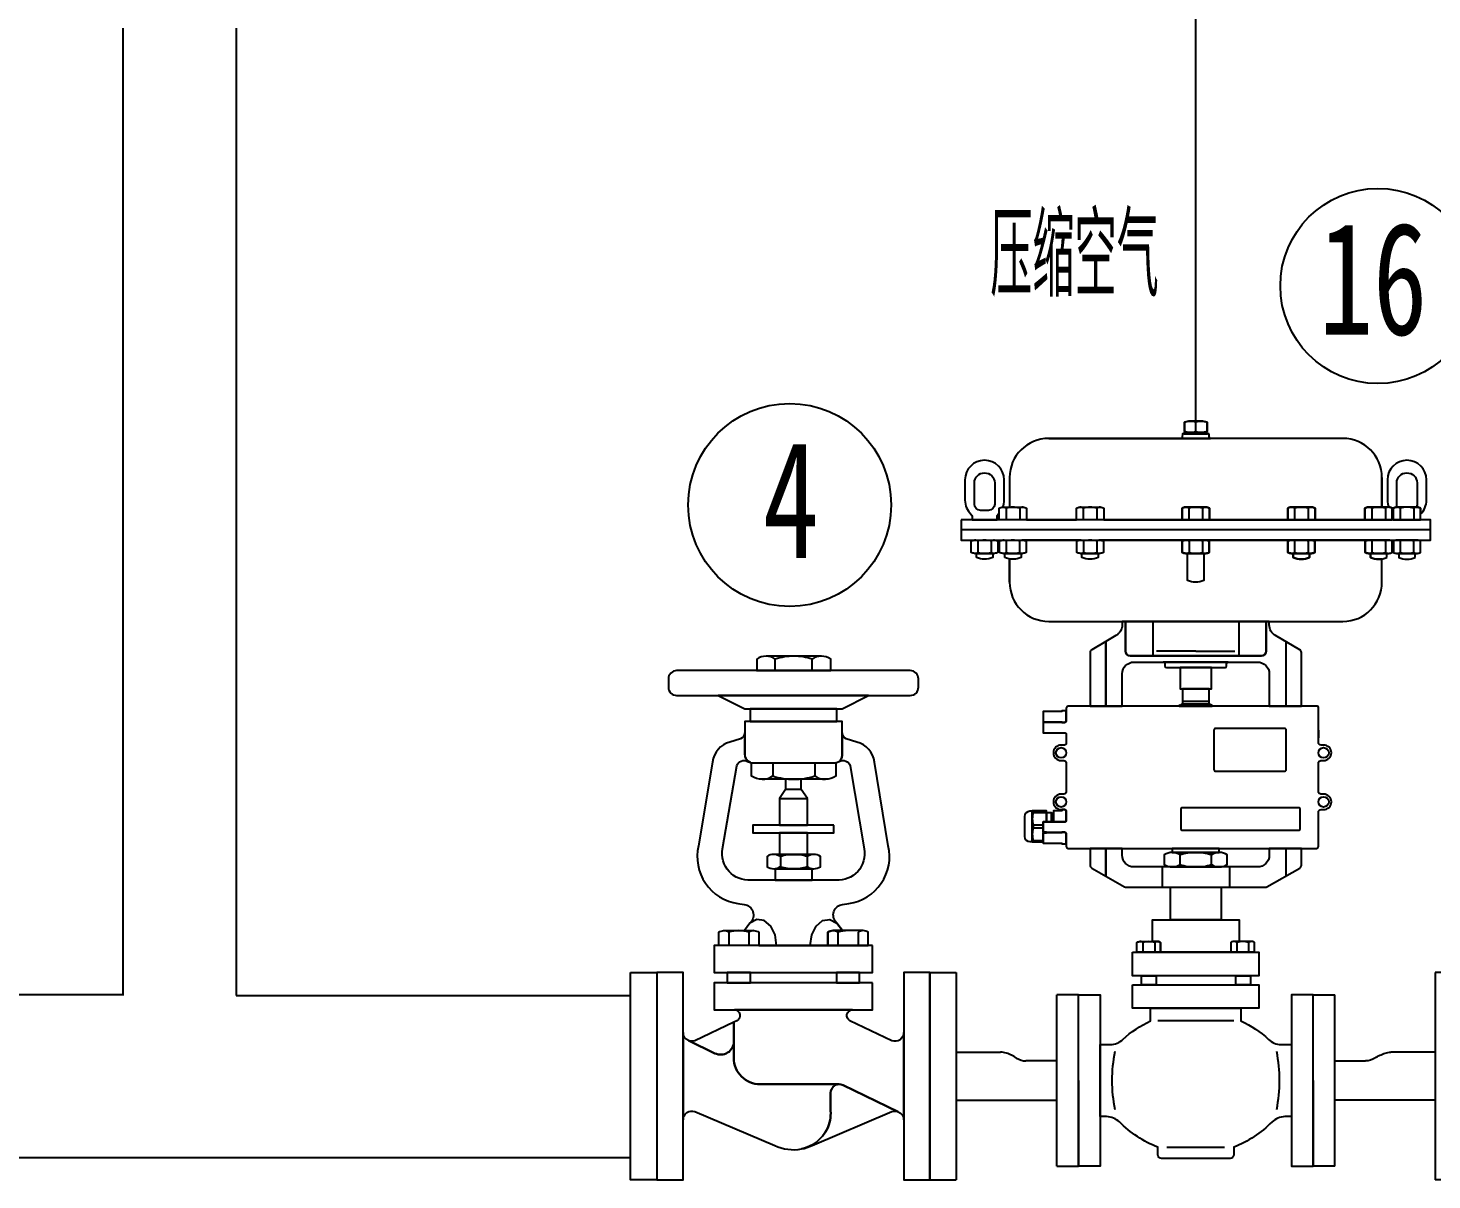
# Model space of a CAD drawing. Extents: x -681219 to -550379, y -242630 to -158199.
# Drawn here: x -600539 to -599273, y -161480 to -160441 of the extents above; entities that cross this region are included whole.
import ezdxf

# ---------------------------------------------------------------- set-up
doc = ezdxf.new("R2010")
doc.units = 0
doc.header["$LTSCALE"] = 1000
doc.linetypes.add('G', pattern=[2, 1.25, -0.25, 0.25, -0.25])
doc.linetypes.add('J', pattern=[2, 1.25, -0.25, 0.25, -0.25])
doc.layers.get('0').update_dxf_attribs({"linetype": 'CONTINUOUS'})
for name, color, linetype in [('01', 7, 'CONTINUOUS'), ('05', 4, 'G'), ('11', 3, 'CONTINUOUS'), ('15', 7, 'CONTINUOUS')]:
    doc.layers.add(name, color=color, linetype=linetype)
doc.styles.add('PC_TEXTSTYLE', font='ISOCP.SHX', dxfattribs={"width": 0.707, "bigfont": 'GBCBIG.SHX'})

# ---------------------------------------------------------------- blocks, each defined once
blk = doc.blocks.new('ERED2FLL')
at = {"color": 4}
for p, q in [((0, 47.5), (12, 47.5)), ((0, 47.5), (0, 0)), ((12, 47.5), (12, -47.5)), ((58, -41.25), (58, 37.25)), ((67.9, 37.25), (58, 37.25)), ((67.9, -2), (67.9, 37.25)), ((0, 0), (0, -47.5)), ((67.9, -2), (67.9, -41.25)), ((58, -41.25), (67.9, -41.25)), ((0, -47.5), (12, -47.5))]:
    blk.add_line(p, q, dxfattribs=at)
at = {"color": 7}
for p, q in [((12, 11), (32.31, 11)), ((58, 7), (43.93, 7)), ((12, -11), (58, -11))]:
    blk.add_line(p, q, dxfattribs=at)
blk.add_line((0, 0), (0, 0))
for centre, radius, start, end in [((32.31, 3), 8, 70.59329, 90.00002), ((27.63, -10.28), 22.08, 57.18444, 70.59332), ((43.93, 15), 8, 237.18442, 270.00003)]:
    blk.add_arc(centre, radius, start, end, dxfattribs=at)
blk = doc.blocks.new('KE332R')
at = {"color": 4}
for p, q in [((-97.57, 71), (-84.43, 71)), ((-94.28, 76.5), (-94.28, 71.02)), ((-87.72, 76.5), (-87.72, 71.02)), ((-32.43, 71), (-45.57, 71)), ((-42.28, 76.5), (-42.28, 71.02)), ((-35.72, 76.5), (-35.72, 71.02)), ((-44, 33), (-86, 33)), ((-81, -36.97), (-49, -36.97))]:
    blk.add_line(p, q, dxfattribs=at)
for points in [[(-79, 107), (-65, 107), (-51, 107), (-51, 89), (-79, 89)], [(-100, 71), (-30, 71), (-30, 58), (-100, 58)], [(-95, 58), (-87, 58), (-87, 53), (-95, 53)], [(-42.77, 58), (-34.77, 58), (-34.77, 53), (-42.77, 53)], [(-130, 0), (-130, 47.5), (-118, 47.5), (-118, -47.5), (-130, -47.5)], [(-100, 53), (-30, 53), (-30, 40), (-100, 40)], [(0, 0), (0, 47.5), (-12, 47.5), (-12, -47.5), (0, -47.5)]]:
    blk.add_lwpolyline(points, close=True, dxfattribs=at)
for points in [[(-86.08, 77.02), (-89, 77.02), (-89, 89), (-41, 89), (-41, 77.02), (-43.92, 77.02, 0.151687), (-45.57, 76.52), (-45.57, 71), (-84.43, 71), (-84.43, 76.52, 0.151687)], [(-97.57, 71), (-97.57, 76.52, -0.151687), (-95.92, 77.02), (-86.08, 77.02, -0.151687), (-84.43, 76.52), (-84.43, 71)], [(-32.43, 71), (-32.43, 76.52, 0.151687), (-34.08, 77.02), (-43.92, 77.02, 0.151687), (-45.57, 76.52), (-45.57, 71)], [(-114.34, -20), (-118, -20), (-118, 20), (-112.18, 20, 0.203187), (-105.3, 22.74, -0.084196), (-90, 33), (-90, 40), (-40, 40), (-40, 33, -0.084195), (-24.7, 22.74, 0.20319), (-17.82, 20), (-12, 20), (-12, -20), (-15.66, -20, 0.178405), (-22.75, -22.95, -0.10258), (-44, -36.97), (-44, -41.16, -0.414214), (-46, -43.16), (-84, -43.16, -0.414214), (-86, -41.16), (-86, -36.97, -0.10258), (-107.25, -22.95, 0.178405)]]:
    blk.add_lwpolyline(points, format="xyb", close=True, dxfattribs=at)
for centre, radius, start, end in [((-95.94, 74.11), 2.91, 55.19702, 89.69821), ((-91, 66.41), 10.61, 71.99147, 108.00853), ((-86.06, 74.11), 2.91, 90.30179, 124.80298), ((-43.94, 74.11), 2.91, 55.19702, 89.69821), ((-39, 66.41), 10.61, 71.99147, 108.00853), ((-34.06, 74.11), 2.91, 90.30179, 124.80298), ((-29.26, 0), 82.17, 168.77173, 191.22827), ((-100.74, 0), 82.17, 348.77173, 11.22827)]:
    blk.add_arc(centre, radius, start, end, dxfattribs=at)
blk = doc.blocks.new('nut1')
blk.add_line((0, 0.5), (0, 6.02))
blk.add_lwpolyline([(6.57, 6.02, 0.076008), (3.29, 6.52), (0, 6.52), (-3.29, 6.52, 0.076008), (-6.57, 6.02), (-6.57, 0.5, 0.076008), (-3.29, 0), (0, 0), (3.29, 0, 0.076008), (6.57, 0.5)], format="xyb", close=True)
for centre, start, end in [((-3.29, -4.47), 72.61362, 90), ((-3.29, 11), 270, 287.38638), ((3.29, -4.47), 90, 107.38638), ((3.29, 11), 252.61362, 270)]:
    blk.add_arc(centre, 11, start, end)
blk = doc.blocks.new('BSA1L')
at = {"color": 4}
for p, q in [((54.215379, 185.599538), (54.215358, 190.866514)), ((71.09388, 185.599538), (71.09388, 190.866514)), ((53.026763, 143.408363), (53.02674, 137.399566)), ((72.282498, 143.408363), (72.282498, 137.399566)), ((66.099799, 131.20133), (58.900201, 131.20133)), ((56.074416, 127.074309), (68.925583, 127.074309)), ((56.551251, 100.49373), (56.551234, 95.87403)), ((68.758004, 100.49373), (68.758004, 95.87403)), ((32.92306, 65.872712), (32.92306, 59.762096)), ((42.120523, 65.872712), (42.120536, 59.762096)), ((82.879476, 65.872712), (82.879463, 59.762096)), ((92.07694, 65.872712), (92.07694, 59.762096))]:
    blk.add_line(p, q, dxfattribs=at)
for points in [[(45.745776, 185.569513), (79.563462, 185.599538), (79.563462, 190.911126, 0.151687), (75.321745, 192.203806), (62.654619, 192.203806), (49.987493, 192.203806, 0.151687), (45.745776, 190.911126)], [(119.73171, 181.785914, 0.414214), (115.933099, 185.584525), (9.066901, 185.584525, 0.414214), (5.26829, 181.785914), (5.26829, 178.042425, 0.414214), (9.066901, 174.243814), (62.5, 174.243814), (115.933099, 174.243814, 0.414214), (119.73171, 178.042425)], [(84.795625, 157.06318, -0.059994), (84.795625, 157.873976), (84.795625, 162.289753), (40.204374, 162.289753), (40.204374, 157.873976, -0.059994), (40.204374, 157.06318), (40.204374, 147.521136, 0.368201), (43.528159, 143.408363), (81.471841, 143.408363, 0.414214), (84.795625, 146.732148)], [(105.928125, 105.421149), (99.542192, 143.747083, 0.310322), (91.567632, 152.873054), (86.654278, 154.431481, -0.252716), (84.795625, 157.06318), (84.795625, 146.732148, -0.236339), (83.463376, 144.071071, -0.476894), (88.41312, 142.018735), (94.885762, 104.042078, -0.48938), (81.964371, 89.685191), (62.5, 89.685191), (43.035628, 89.685191, -0.48938), (30.114237, 104.042078), (36.58688, 142.018735, -0.476894), (41.536623, 144.071071), (42.896316, 143.580445, -0.323196), (40.204374, 147.521136), (40.204374, 157.06318, -0.252716), (38.345721, 154.431481), (33.432367, 152.873054, 0.310322), (25.457808, 143.747083), (19.071875, 105.421149, 0.440151), (37.124647, 79.035245), (39.997969, 78.598758, -0.614929), (42.823737, 70.241395), (42.582242, 70.034806), (40.105041, 66.601431), (44.424393, 66.601431, -0.151687), (46.735798, 65.897021), (46.735798, 59.737786), (62.5, 59.737786), (78.264201, 59.737786), (78.264201, 65.897021, -0.151687), (80.575606, 66.601431), (84.894959, 66.601431), (82.417757, 70.034806), (82.176262, 70.241395, -0.614929), (85.00203, 78.598758), (87.875353, 79.035245, 0.440151)], [(43.364269, 143.442617), (81.944969, 143.408363), (81.944969, 137.348671, -0.151687), (77.105831, 135.873925), (62.654619, 135.873925), (48.203407, 135.873925, -0.151687), (43.364269, 137.348671)], [(62.654619, 101.460877), (53.493586, 101.460877, 0.151687), (50.425919, 100.525993), (50.425919, 95.841766, 0.151687), (53.493586, 94.906883), (62.654619, 94.906883), (71.815652, 94.906883, 0.151687), (74.883319, 95.841766), (74.883319, 100.525993, 0.151687), (71.815652, 101.460877)], [(46.735798, 59.737786), (28.307798, 59.737786), (28.307798, 65.897021, -0.151687), (30.619203, 66.601431), (37.521798, 66.601431), (44.424393, 66.601431, -0.151687), (46.735798, 65.897021)], [(78.264201, 59.737786), (96.692201, 59.737786), (96.692201, 65.897021, 0.151687), (94.380796, 66.601431), (87.478201, 66.601431), (80.575606, 66.601431, 0.151687), (78.264201, 65.897021)], [(113.000004, 19.972092, -0.522686), (107.606909, 16.222521), (88.390312, 25.330404, -0.756375), (89.461035, 30.377576), (35.538964, 30.377576, -0.756374), (36.60969, 25.330405), (35.219606, 24.671562), (35.219606, 8.304717, 0.414214), (47.219606, -3.695283), (83.507591, -3.695283, -0.114393), (85.267565, -4.103279), (110.50267, -16.265073, -0.305418), (113.000004, -19.972092), (113.000004, 0)], [(79.507591, -7.695283, -0.414214), (83.507591, -3.695283), (47.219606, -3.695283, -0.414214), (35.219606, 8.304717), (35.219606, 15.828597, -0.552777), (26.614703, 10.423555), (14.474356, 16.274468, -0.303723), (11.999995, 19.972092), (11.999995, 0), (11.999995, -19.972092, -0.522686), (17.39309, -16.222521), (53.934214, -31.732036, 0.158217), (66.18024, -33.317683, 0.23204), (77.871512, -24.265637, 0.137413), (79.507591, -15.822343)], [(35.219606, 24.671562), (17.39309, 16.222521, -0.188965), (14.474356, 16.274468), (26.614703, 10.423555, 0.552777), (35.219606, 15.828597)], [(85.220748, -4.080716, 0.550659), (79.507591, -7.695283), (79.507591, -15.822343, -0.137413), (77.871512, -24.265637, -0.23204), (66.18024, -33.317683, 0.064472), (71.065785, -31.732036), (107.606909, -16.222521, -0.187358), (110.50267, -16.265073)]]:
    blk.add_lwpolyline(points, format="xyb", close=True, dxfattribs=at)
for points in [[(96.912516, 174.243814), (62.5, 174.243814), (28.087483, 174.243814), (40.204374, 168.178291), (84.795625, 168.178291)], [(82.297331, 168.178291), (42.702669, 168.178291), (42.702669, 162.289753), (62.5, 162.289753), (82.297331, 162.289753)], [(68.925583, 127.074309), (66.099799, 131.20133), (66.099799, 135.873925), (58.900201, 135.873925), (58.900201, 131.20133), (56.074416, 127.074309), (56.074416, 114.852858), (62.5, 114.852858), (68.925583, 114.852858)], [(81.056809, 114.852858), (62.5, 114.852858), (56.074416, 114.852858), (43.94319, 114.852858), (43.94319, 111.343443), (62.5, 111.343443), (69.325381, 111.343443), (81.056809, 111.343443)], [(68.925583, 111.343443), (56.074416, 111.343443), (56.074416, 101.460877), (68.925583, 101.460877)], [(71.146781, 94.906883), (54.162457, 94.906883), (54.162457, 89.685191), (62.5, 89.685191), (71.146781, 89.685191)], [(98.734061, 59.737786), (62.5, 59.737786), (26.265939, 59.737786), (26.265939, 47.364933), (98.734061, 47.364933)], [(11.999995, 0), (11.999995, 19.972092), (11.999995, 47.5), (0, 47.5), (0, 0), (0, -47.5), (11.999995, -47.5)], [(42.828178, 47.364933), (32.21537, 47.364933), (32.21537, 42.750429), (42.828178, 42.750429)], [(92.784629, 47.364933), (82.171822, 47.364933), (82.171822, 42.750429), (92.784629, 42.750429)], [(125, 47.5), (113.000004, 47.5), (113.000004, 0), (113.000004, -47.5), (125, -47.5), (125, 0)], [(98.734061, 42.750429), (62.5, 42.750429), (26.265939, 42.750429), (26.265939, 30.377576), (98.734061, 30.377576)]]:
    blk.add_lwpolyline(points, close=True, dxfattribs=at)
at = {"color": 4, "flags": 128}
blk.add_lwpolyline([(54.828787, 59.737786), (54.118687, 64.656958), (52.113078, 68.712348), (49.164135, 71.19185), (45.789677, 71.660075), (42.582242, 70.034806), (40.105041, 66.601431)], dxfattribs=at)
at = {"color": 4, "extrusion": (0, 0, -1), "flags": 128}
blk.add_lwpolyline([(-70.171213, 59.737786), (-70.881312, 64.656958), (-72.886921, 68.712348), (-75.835865, 71.19185), (-79.210322, 71.660075), (-82.417757, 70.034806), (-84.894959, 66.601431)], dxfattribs=at)
at = {"color": 4}
for centre, radius, start, end in [((49.948113, 184.727434), 7.476476, 55.197024, 89.698211), ((62.654619, 164.906291), 27.297515, 90, 108.008529), ((62.654619, 164.906291), 27.297515, 71.991471, 90), ((75.361125, 184.727434), 7.476476, 90.301789, 124.802976), ((48.15848, 144.403298), 8.529491, 270.301789, 304.802976), ((62.654619, 167.016127), 31.142202, 251.991471, 270), ((62.654619, 167.016127), 31.142202, 270, 288.008529), ((77.150758, 144.403298), 8.529491, 235.197024, 269.698211), ((53.465105, 96.053865), 5.407086, 55.197024, 89.698211), ((62.654619, 81.718951), 19.741925, 90, 108.008529), ((62.654619, 81.718951), 19.741925, 71.991471, 90), ((71.844133, 96.053865), 5.407086, 90.301789, 124.802976), ((53.465105, 100.313894), 5.407086, 270.301789, 304.802976), ((62.654619, 114.648808), 19.741925, 251.991471, 270), ((62.654619, 114.648808), 19.741925, 270, 288.008529), ((71.844133, 100.313894), 5.407086, 235.197024, 269.698211), ((30.597744, 62.527392), 4.074096, 55.197024, 89.698211), ((37.521798, 51.726416), 14.875015, 90, 108.008529), ((37.521798, 51.726416), 14.875015, 71.991471, 90), ((44.445852, 62.527392), 4.074096, 90.301789, 124.802976), ((80.554147, 62.527392), 4.074096, 55.197024, 89.698211), ((87.478201, 51.726416), 14.875015, 90, 108.008529), ((94.402255, 62.527392), 4.074096, 90.301789, 124.802976)]:
    blk.add_arc(centre, radius, start, end, dxfattribs=at)

msp = doc.modelspace()

# ---------------------------------------------------------------- linework, layer by layer
at = {"color": 4}
for p, q in [((-599485.8754, -160804.5899), (-599485.8754, -160796.0262)), ((-599618.5417, -160810.7711), (-599485.8754, -160810.7711)), ((-599353.209, -160810.7711), (-599485.8754, -160810.7711)), ((-599653.8253, -160846.0547), (-599653.8253, -160872.8637)), ((-599317.9254, -160846.0547), (-599317.9254, -160872.8637)), ((-599657.0368, -160873.8393), (-599657.0368, -160884.161)), ((-599644.7241, -160873.8393), (-599644.7241, -160884.161)), ((-599587.2975, -160873.8393), (-599587.2975, -160884.161)), ((-599574.9847, -160873.8393), (-599574.9847, -160884.161)), ((-599492.0317, -160873.8393), (-599492.0317, -160884.161)), ((-599492.0317, -160873.8393), (-599492.0317, -160884.161)), ((-599479.719, -160873.8393), (-599479.719, -160884.161)), ((-599479.719, -160873.8393), (-599479.719, -160884.161)), ((-599396.766, -160873.8393), (-599396.766, -160884.161)), ((-599384.4533, -160873.8393), (-599384.4533, -160884.161)), ((-599327.0266, -160873.8393), (-599327.0267, -160884.161)), ((-599314.7139, -160873.8393), (-599314.7139, -160884.161)), ((-599301.5003, -160873.8393), (-599301.5003, -160884.161)), ((-599289.1875, -160873.8393), (-599289.1875, -160884.161)), ((-599665.116, -160884.161), (-599687.6976, -160884.161)), ((-599274.1738, -160893.3347), (-599697.577, -160893.3347)), ((-599682.4398, -160903.4341), (-599682.4398, -160913.5975)), ((-599670.3738, -160903.4341), (-599670.3738, -160913.5975)), ((-599656.9135, -160903.4341), (-599656.9135, -160913.5975)), ((-599644.8474, -160903.4341), (-599644.8474, -160913.5975)), ((-599587.1741, -160903.4341), (-599587.1741, -160913.5975)), ((-599575.108, -160903.4341), (-599575.108, -160913.5975)), ((-599491.9084, -160903.4341), (-599491.9084, -160913.5975)), ((-599491.9084, -160903.4341), (-599491.9084, -160913.5975)), ((-599479.8423, -160903.4341), (-599479.8423, -160913.5975)), ((-599479.8423, -160903.4341), (-599479.8423, -160913.5975)), ((-599396.6427, -160903.4341), (-599396.6427, -160913.5975)), ((-599384.5766, -160903.4341), (-599384.5766, -160913.5975)), ((-599326.9033, -160903.4341), (-599326.9033, -160913.5975)), ((-599314.8373, -160903.4341), (-599314.8373, -160913.5975)), ((-599301.377, -160903.4341), (-599301.377, -160913.5975)), ((-599289.3109, -160903.4341), (-599289.3109, -160913.5975)), ((-599653.8253, -160940.6147), (-599653.8253, -160919.6003)), ((-599317.9254, -160940.6147), (-599317.9254, -160919.6003)), ((-599524.6873, -160975.8983), (-599524.6873, -161006.9479)), ((-599447.0634, -160975.8983), (-599447.0634, -161006.9479)), ((-599567.0276, -160994.0457), (-599567.0276, -161052.4234)), ((-599485.8754, -161002.7139), (-599521.159, -161002.7139)), ((-599485.8754, -161002.7139), (-599450.5918, -161002.7139)), ((-599404.7231, -160994.0457), (-599404.7231, -161052.4234)), ((-599497.8718, -161047.8769), (-599473.8789, -161047.8769)), ((-599493.3278, -161051.8805), (-599493.3278, -161052.4234)), ((-599478.4229, -161051.8805), (-599478.4229, -161052.4234)), ((-599632.4892, -161146.9018), (-599632.4892, -161148.2252)), ((-599632.4892, -161148.2252), (-599620.5006, -161148.2252)), ((-599632.4892, -161159.5752), (-599623.6578, -161159.5752)), ((-599632.4892, -161159.5752), (-599632.4892, -161162.222)), ((-599632.4892, -161162.222), (-599623.6578, -161162.222)), ((-599632.4892, -161173.572), (-599623.6582, -161173.572)), ((-599632.4892, -161173.572), (-599632.4892, -161174.8954)), ((-599567.0276, -161180.7274), (-599581.1411, -161180.7274)), ((-599567.0276, -161180.7274), (-599567.0276, -161205.7558)), ((-599404.7231, -161180.7274), (-599404.7231, -161205.7558)), ((-599500.0363, -161195.2354), (-599500.0363, -161186.6527)), ((-599471.7144, -161195.2354), (-599471.7144, -161186.6527)), ((-599516.2193, -161197.4793), (-599516.2193, -161215.8268)), ((-599455.5315, -161197.4793), (-599455.5315, -161215.8268))]:
    msp.add_line(p, q, dxfattribs=at)
for points in [[(-599496.0771, -160796.0262, -0.076008264), (-599490.9762, -160795.2463), (-599485.8754, -160795.2463), (-599480.7745, -160795.2463, -0.076008264), (-599475.6736, -160796.0262), (-599475.6736, -160804.5899, -0.076008264), (-599480.7745, -160805.3698), (-599485.8754, -160805.3698), (-599490.9762, -160805.3698, -0.076008264), (-599496.0771, -160804.5899)], [(-599353.209, -160810.7711), (-599485.8754, -160810.7711), (-599618.5417, -160810.7711, 0.414213562), (-599653.8253, -160846.0547), (-599653.8253, -160872.8637), (-599650.8804, -160872.8637), (-599641.6399, -160872.8637, -0.15168742), (-599638.5456, -160873.8067), (-599638.5456, -160884.161), (-599593.4759, -160884.161), (-599593.4759, -160873.8067, -0.15168742), (-599590.3816, -160872.8637), (-599581.1411, -160872.8637), (-599571.9005, -160872.8637, -0.15168742), (-599568.8062, -160873.8067), (-599568.8062, -160884.161), (-599498.2102, -160884.161), (-599498.2102, -160873.8067, -0.15168742), (-599495.1159, -160872.8637), (-599485.8754, -160872.8637), (-599476.6348, -160872.8637, -0.15168742), (-599473.5405, -160873.8067), (-599473.5405, -160884.161), (-599402.9445, -160884.161), (-599402.9445, -160873.8067, -0.15168742), (-599399.8502, -160872.8637), (-599390.6096, -160872.8637), (-599381.3691, -160872.8637, -0.15168742), (-599378.2748, -160873.8067), (-599378.2748, -160884.161), (-599333.2052, -160884.161), (-599333.2052, -160873.8067, -0.15168742), (-599330.1109, -160872.8637), (-599320.8703, -160872.8637), (-599317.9254, -160872.8637), (-599317.9254, -160846.0547, 0.414213562)], [(-599473.8789, -160806.7811), (-599485.8754, -160806.7811), (-599497.8718, -160806.7811), (-599498.1091, -160809.7325, -0.390901727), (-599499.2346, -160810.7711), (-599485.8754, -160810.7711), (-599472.5162, -160810.7711, -0.390901727), (-599473.6416, -160809.7325)], [(-599658.765, -160848.1717, 1), (-599694.0486, -160848.1717), (-599694.0486, -160866.5192, 0.205257702), (-599688.5736, -160879.2943, -0.205257702), (-599687.6976, -160881.3383), (-599687.6976, -160884.161), (-599665.116, -160884.161), (-599665.116, -160881.3383, -0.205257702), (-599664.24, -160879.2943, 0.020913393), (-599663.2153, -160878.2331), (-599663.2153, -160873.8067, -0.15168742), (-599660.121, -160872.8637), (-599659.9453, -160872.8637, 0.092228582), (-599658.765, -160866.5192)], [(-599277.7021, -160848.1717, 1), (-599312.9857, -160848.1717), (-599312.9857, -160866.5192, 0.092228582), (-599311.8054, -160872.8637), (-599311.6297, -160872.8637, -0.15168742), (-599308.5354, -160873.8067), (-599308.5354, -160878.2331, 0.017601427), (-599307.6788, -160879.132), (-599307.6788, -160873.8067, -0.15168742), (-599304.5845, -160872.8637), (-599303.7651, -160872.8637, -0.13131504), (-599304.5177, -160870.0475), (-599304.5177, -160850.9944, -1), (-599286.1702, -160850.9944), (-599286.1702, -160870.0475, -0.13131504), (-599286.9228, -160872.8637), (-599286.1034, -160872.8637, -0.15168742), (-599283.0091, -160873.8067), (-599283.0091, -160879.132, 0.201809814), (-599277.7021, -160866.5192)], [(-599685.5805, -160850.9944, -1), (-599667.2331, -160850.9944), (-599667.2331, -160870.0475, -0.414213562), (-599672.8784, -160875.6929), (-599679.9352, -160875.6929, -0.414213562), (-599685.5805, -160870.0475)], [(-599638.5456, -160884.161), (-599650.8804, -160884.161), (-599663.2153, -160884.161), (-599663.2153, -160873.8067, -0.15168742), (-599660.121, -160872.8637), (-599650.8804, -160872.8637), (-599641.6399, -160872.8637, -0.15168742), (-599638.5456, -160873.8067)], [(-599568.8062, -160884.161), (-599581.1411, -160884.161), (-599593.4759, -160884.161), (-599593.4759, -160873.8067, -0.15168742), (-599590.3816, -160872.8637), (-599581.1411, -160872.8637), (-599571.9005, -160872.8637, -0.15168742), (-599568.8062, -160873.8067)], [(-599498.2102, -160884.161), (-599485.8754, -160884.161), (-599473.5405, -160884.161), (-599473.5405, -160873.8067, 0.15168742), (-599476.6348, -160872.8637), (-599485.8754, -160872.8637), (-599495.1159, -160872.8637, 0.15168742), (-599498.2102, -160873.8067)], [(-599473.5405, -160884.161), (-599485.8754, -160884.161), (-599498.2102, -160884.161), (-599498.2102, -160873.8067, -0.15168742), (-599495.1159, -160872.8637), (-599485.8754, -160872.8637), (-599476.6348, -160872.8637, -0.15168742), (-599473.5405, -160873.8067)], [(-599402.9445, -160884.161), (-599390.6096, -160884.161), (-599378.2748, -160884.161), (-599378.2748, -160873.8067, 0.15168742), (-599381.3691, -160872.8637), (-599390.6096, -160872.8637), (-599399.8502, -160872.8637, 0.15168742), (-599402.9445, -160873.8067)], [(-599308.5354, -160884.161), (-599308.5354, -160873.8067, 0.15168742), (-599311.6297, -160872.8637), (-599320.8703, -160872.8637), (-599330.1109, -160872.8637, 0.15168742), (-599333.2052, -160873.8067), (-599333.2052, -160884.161), (-599320.8703, -160884.161)], [(-599304.5845, -160872.8637, 0.15168742), (-599307.6788, -160873.8067), (-599307.6788, -160884.161), (-599295.3439, -160884.161), (-599283.0091, -160884.161), (-599283.0091, -160873.8067, 0.15168742), (-599286.1034, -160872.8637), (-599295.3439, -160872.8637)], [(-599664.2992, -160903.4341), (-599664.2992, -160913.5975, -0.15168742), (-599667.3365, -160914.5232), (-599676.4068, -160914.5232), (-599685.4771, -160914.5232, -0.15168742), (-599688.5144, -160913.5975), (-599688.5144, -160903.4341, -0.15168742), (-599685.4771, -160902.5084), (-599676.4068, -160902.5084), (-599667.3365, -160902.5084, -0.15168742)], [(-599638.7728, -160903.4341), (-599638.7728, -160913.5975, -0.15168742), (-599641.8101, -160914.5232), (-599650.8804, -160914.5232), (-599659.9508, -160914.5232, -0.15168742), (-599662.988, -160913.5975), (-599662.988, -160903.4341, -0.15168742), (-599659.9508, -160902.5084), (-599650.8804, -160902.5084), (-599641.8101, -160902.5084, -0.15168742)], [(-599317.9254, -160940.6147), (-599317.9254, -160919.6003, -0.153590533), (-599328.2403, -160918.2079), (-599328.2403, -160914.5232), (-599329.9406, -160914.5232, -0.15168742), (-599332.9779, -160913.5975), (-599332.9779, -160903.4341, -0.148994286), (-599329.997, -160902.5084), (-599381.4829, -160902.5084, -0.148994286), (-599378.502, -160903.4341), (-599378.502, -160913.5975, -0.15168742), (-599381.5393, -160914.5232), (-599383.2396, -160914.5232), (-599383.2396, -160918.2082, -0.223070098), (-599397.9797, -160918.2079), (-599397.9797, -160914.5232), (-599399.68, -160914.5232, -0.15168742), (-599402.7173, -160913.5975), (-599402.7173, -160903.4341, -0.148994286), (-599399.7364, -160902.5084), (-599476.7486, -160902.5084, -0.148994286), (-599473.7677, -160903.4341), (-599473.7677, -160913.5975, -0.15168742), (-599476.805, -160914.5232), (-599478.5053, -160914.5232), (-599478.5053, -160938.9706, -0.223070098), (-599493.2454, -160938.9708), (-599493.2454, -160914.5232), (-599494.9457, -160914.5232, -0.15168742), (-599497.983, -160913.5975), (-599497.983, -160903.4341, -0.148994286), (-599495.0021, -160902.5084), (-599572.0144, -160902.5084, -0.148994286), (-599569.0335, -160903.4341), (-599569.0335, -160913.5975, -0.15168742), (-599572.0708, -160914.5232), (-599573.771, -160914.5232), (-599573.771, -160918.2079, -0.223070098), (-599588.5111, -160918.2082), (-599588.5111, -160914.5232), (-599590.2114, -160914.5232, -0.15168742), (-599593.2487, -160913.5975), (-599593.2487, -160903.4341, -0.148994286), (-599590.2678, -160902.5084), (-599641.7537, -160902.5084, -0.148994286), (-599638.7728, -160903.4341), (-599638.7728, -160913.5975, -0.15168742), (-599641.8101, -160914.5232), (-599643.5104, -160914.5232), (-599643.5104, -160918.2079, -0.153590533), (-599653.8253, -160919.6003), (-599653.8253, -160940.6147, 0.414213562), (-599618.5417, -160975.8983), (-599353.209, -160975.8983, 0.414213562)], [(-599569.0335, -160903.4341), (-599569.0335, -160913.5975, -0.15168742), (-599572.0708, -160914.5232), (-599581.1411, -160914.5232), (-599590.2114, -160914.5232, -0.15168742), (-599593.2487, -160913.5975), (-599593.2487, -160903.4341, -0.15168742), (-599590.2114, -160902.5084), (-599581.1411, -160902.5084), (-599572.0708, -160902.5084, -0.15168742)], [(-599497.983, -160903.4341), (-599497.983, -160913.5975, 0.15168742), (-599494.9457, -160914.5232), (-599485.8754, -160914.5232), (-599476.805, -160914.5232, 0.15168742), (-599473.7677, -160913.5975), (-599473.7677, -160903.4341, 0.15168742), (-599476.805, -160902.5084), (-599485.8754, -160902.5084), (-599494.9457, -160902.5084, 0.15168742)], [(-599473.7677, -160903.4341), (-599473.7677, -160913.5975, -0.15168742), (-599476.805, -160914.5232), (-599485.8754, -160914.5232), (-599494.9457, -160914.5232, -0.15168742), (-599497.983, -160913.5975), (-599497.983, -160903.4341, -0.15168742), (-599494.9457, -160902.5084), (-599485.8754, -160902.5084), (-599476.805, -160902.5084, -0.15168742)], [(-599402.7173, -160903.4341), (-599402.7173, -160913.5975, 0.15168742), (-599399.68, -160914.5232), (-599390.6096, -160914.5232), (-599381.5393, -160914.5232, 0.15168742), (-599378.502, -160913.5975), (-599378.502, -160903.4341, 0.15168742), (-599381.5393, -160902.5084), (-599390.6096, -160902.5084), (-599399.68, -160902.5084, 0.15168742)], [(-599332.9779, -160903.4341), (-599332.9779, -160913.5975, 0.15168742), (-599329.9406, -160914.5232), (-599320.8703, -160914.5232), (-599311.8, -160914.5232, 0.15168742), (-599308.7627, -160913.5975), (-599308.7627, -160903.4341, 0.15168742), (-599311.8, -160902.5084), (-599320.8703, -160902.5084), (-599329.9406, -160902.5084, 0.15168742)], [(-599307.4515, -160903.4341), (-599307.4515, -160913.5975, 0.15168742), (-599304.4142, -160914.5232), (-599295.3439, -160914.5232), (-599286.2736, -160914.5232, 0.15168742), (-599283.2363, -160913.5975), (-599283.2363, -160903.4341, 0.15168742), (-599286.2736, -160902.5084), (-599295.3439, -160902.5084), (-599304.4142, -160902.5084, 0.15168742)], [(-599683.7768, -160918.2082), (-599683.7768, -160914.5232), (-599669.0368, -160914.5232), (-599669.0368, -160918.2079, -0.223070098)], [(-599658.2504, -160918.2082), (-599658.2504, -160914.5232), (-599643.5104, -160914.5232), (-599643.5104, -160918.2079, -0.223070098)], [(-599588.5111, -160918.2082), (-599588.5111, -160914.5232), (-599573.771, -160914.5232), (-599573.771, -160918.2079, -0.223070098)], [(-599478.5053, -160914.5232), (-599478.5053, -160938.9706, -0.223070098), (-599493.2454, -160938.9708), (-599493.2454, -160914.5232), (-599478.5053, -160914.5232), (-599478.5053, -160938.9708, -0.223070098), (-599493.2454, -160938.9706), (-599493.2454, -160914.5232)], [(-599383.2396, -160918.2082), (-599383.2396, -160914.5232), (-599397.9797, -160914.5232), (-599397.9797, -160918.2079, 0.223070098)], [(-599313.5003, -160918.2082), (-599313.5003, -160914.5232), (-599328.2403, -160914.5232), (-599328.2403, -160918.2079, 0.223070098)], [(-599287.9739, -160918.2082), (-599287.9739, -160914.5232), (-599302.714, -160914.5232), (-599302.714, -160918.2079, 0.223070098)], [(-599390.6096, -161052.4234), (-599390.6096, -161003.8322, 0.267815109), (-599392.0198, -161001.3884), (-599413.9017, -160988.7403, -0.267815109), (-599419.5422, -160978.965), (-599419.5422, -160975.8983), (-599422.3649, -160975.8983), (-599422.3649, -161002.7139, -0.414213562), (-599426.5989, -161006.9479), (-599485.8754, -161006.9479), (-599545.1518, -161006.9479, -0.414213562), (-599549.3858, -161002.7139), (-599549.3858, -160975.8983), (-599552.2085, -160975.8983), (-599552.2085, -160978.965, -0.267815109), (-599557.849, -160988.7403), (-599567.0276, -160994.0457), (-599567.0276, -161052.4234), (-599552.2085, -161052.4234), (-599552.2085, -161023.1783, -0.414213562), (-599541.6234, -161012.5933), (-599430.1273, -161012.5933, -0.414213562), (-599419.5422, -161023.1783), (-599419.5422, -161052.4234)], [(-599422.3649, -160975.8983), (-599485.8754, -160975.8983), (-599549.3858, -160975.8983), (-599549.3858, -161002.7139, 0.414213562), (-599545.1518, -161006.9479), (-599485.8754, -161006.9479), (-599426.5989, -161006.9479, 0.414213562), (-599422.3649, -161002.7139)], [(-599567.0276, -161052.4234), (-599567.0276, -160994.0457), (-599579.731, -161001.3884, 0.267815109), (-599581.1411, -161003.8322), (-599581.1411, -161052.4234)], [(-599458.0013, -161014.0046, -0.414213562), (-599456.59, -161012.5933), (-599485.8754, -161012.5933), (-599515.1607, -161012.5933, -0.414213562), (-599513.7494, -161014.0046), (-599513.7494, -161016.1216, 0.414213562), (-599512.3381, -161017.533), (-599485.8754, -161017.533), (-599459.4127, -161017.533, 0.414213562), (-599458.0013, -161016.1216)], [(-599473.8789, -161036.5861), (-599485.8754, -161036.5861), (-599497.8718, -161036.5861), (-599497.8718, -161050.6996), (-599497.1309, -161050.6996, -0.002633614), (-599497.0613, -161050.6996), (-599485.8754, -161050.6996), (-599474.6894, -161050.6996, -0.002633614), (-599474.6199, -161050.6996), (-599473.8789, -161050.6996)], [(-599512.2495, -161052.4234), (-599600.913, -161052.4234, 0.414213562), (-599602.6626, -161054.173), (-599602.6626, -161065.2538, -0.414213562), (-599604.4122, -161067.0034), (-599623.6578, -161067.0034), (-599623.6578, -161076.3346), (-599620.1586, -161076.3346), (-599615.493, -161076.3346), (-599604.4122, -161076.3346, -0.414213562), (-599602.6626, -161078.0842), (-599602.6626, -161085.6658, -0.414213562), (-599604.4122, -161087.4154), (-599606.737, -161087.4154), (-599607.3282, -161087.4154, 1), (-599607.3282, -161101.4122), (-599604.9951, -161101.4122, -0.415483943), (-599602.6623, -161103.745), (-599602.6623, -161129.4059, -0.415842517), (-599604.9951, -161131.7386), (-599607.3282, -161131.7386, 1), (-599607.3282, -161145.7354), (-599606.737, -161145.7354), (-599604.4122, -161145.7354, -0.414213562), (-599602.6626, -161147.485), (-599602.6626, -161155.0666, -0.414213562), (-599604.4122, -161156.8162), (-599615.4934, -161156.8162), (-599620.159, -161156.8162), (-599623.6578, -161156.8162), (-599623.6578, -161166.1474), (-599604.4122, -161166.1474, -0.414213562), (-599602.6626, -161167.897), (-599602.6626, -161178.9778, 0.414213562), (-599600.913, -161180.7274), (-599512.2495, -161180.7274), (-599376.9639, -161180.7274, 0.414213562), (-599375.2143, -161178.9778), (-599375.2143, -161159.0899), (-599375.2143, -161148.0682, -0.415516649), (-599372.8815, -161145.7354), (-599370.549, -161145.7354, 1), (-599370.549, -161131.7386), (-599372.8821, -161131.7386, -0.416229931), (-599375.2149, -161129.4058), (-599375.2149, -161103.7449, -0.416772328), (-599372.8821, -161101.4122), (-599370.549, -161101.4122, 1), (-599370.549, -161087.4154), (-599372.8815, -161087.4154, -0.417313876), (-599375.2143, -161085.0826), (-599375.2142, -161074.0609), (-599375.2142, -161080.8836), (-599375.2142, -161067.12), (-599375.2146, -161054.173), (-599375.2143, -161053.5901, 0.413900954), (-599376.3795, -161052.4237), (-599376.9642, -161052.4234)], [(-599470.9437, -161052.4234), (-599470.9437, -161051.8411, 0.15168742), (-599474.6894, -161050.6996), (-599485.8754, -161050.6996), (-599497.0613, -161050.6996, 0.15168742), (-599500.807, -161051.8411), (-599500.807, -161052.4234)], [(-599602.6626, -161056.5058), (-599606.737, -161056.5058), (-599606.737, -161056.7974), (-599606.737, -161057.089), (-599610.4492, -161057.089), (-599612.1516, -161057.089), (-599615.493, -161057.089), (-599616.641, -161057.089), (-599619.0106, -161057.089), (-599619.8354, -161057.089), (-599620.1586, -161057.089), (-599623.6582, -161057.089), (-599623.6582, -161066.4202), (-599612.1516, -161066.4202), (-599610.4492, -161066.4202), (-599606.737, -161066.4202), (-599606.737, -161067.0034), (-599604.4122, -161067.0034, 0.414213562), (-599602.6626, -161065.2538)], [(-599404.3163, -161074.1418, 0.414213562), (-599406.0659, -161072.3922), (-599467.6985, -161072.3922, 0.414213562), (-599469.4481, -161074.1418), (-599469.4481, -161109.402, 0.414213562), (-599467.6985, -161111.1516), (-599406.0659, -161111.1516, 0.414213562), (-599404.3163, -161109.402)], [(-599633.331, -161147.2517), (-599635.6638, -161147.2517, 0.414213562), (-599640.3294, -161151.9173), (-599640.3294, -161160.8986), (-599640.3294, -161169.8799, 0.414213562), (-599635.6638, -161174.5455), (-599633.331, -161174.5455)], [(-599602.6626, -161147.485, 0.414213562), (-599604.4122, -161145.7354), (-599606.737, -161145.7354), (-599606.737, -161146.9018), (-599614.0854, -161146.9018), (-599614.0854, -161148.2252), (-599614.0854, -161149.8178), (-599614.0854, -161156.8162), (-599604.4122, -161156.8162, 0.414213562), (-599602.6626, -161155.0666)], [(-599391.5442, -161145.7354, 0.414213562), (-599393.2938, -161143.9858), (-599497.6866, -161143.9858, 0.414213676), (-599499.4362, -161145.7354), (-599499.4362, -161162.6481, 0.414225564), (-599497.6866, -161164.3978), (-599393.2938, -161164.3978, 0.414213562), (-599391.5442, -161162.6482)], [(-599602.6626, -161167.897, 0.414213562), (-599604.4122, -161166.1474), (-599606.737, -161166.1474), (-599606.737, -161166.7306), (-599610.4492, -161166.7306), (-599612.1516, -161166.7306), (-599623.6582, -161166.7306), (-599623.6582, -161176.0618), (-599620.159, -161176.0618), (-599619.011, -161176.0618), (-599616.6414, -161176.0618), (-599615.8166, -161176.0618), (-599615.4934, -161176.0618), (-599612.1516, -161176.0618), (-599610.4492, -161176.0618), (-599606.737, -161176.0618), (-599606.737, -161176.3534), (-599606.737, -161176.645), (-599602.6626, -161176.645)], [(-599581.1411, -161180.7274), (-599581.1411, -161196.0602, 0.269257855), (-599579.7178, -161198.5116), (-599567.0276, -161205.7558), (-599567.0276, -161180.7274)], [(-599419.5422, -161180.7274), (-599419.5422, -161185.4829), (-599419.5422, -161186.8943, -0.414213562), (-599430.1273, -161197.4793), (-599541.6234, -161197.4793, -0.414213562), (-599552.2085, -161186.8943), (-599552.2085, -161185.4829), (-599552.2085, -161180.7274), (-599567.0276, -161180.7274), (-599552.2085, -161180.7274), (-599567.0276, -161180.7274), (-599567.0276, -161205.7558), (-599550.0363, -161215.4555, 0.130410942), (-599548.6369, -161215.8268), (-599485.8754, -161215.8268), (-599423.1138, -161215.8268, 0.130410942), (-599421.7144, -161215.4555), (-599392.0329, -161198.5116, 0.269257855), (-599390.6096, -161196.0602), (-599390.6096, -161180.7274), (-599419.5422, -161180.7274), (-599390.6096, -161180.7274)], [(-599485.8754, -161197.4793), (-599464.6201, -161197.4793, 0.15168742), (-599457.5025, -161195.3102), (-599457.5025, -161186.5779, 0.15168742), (-599464.6201, -161184.4088), (-599485.8754, -161184.4088), (-599507.1306, -161184.4088, 0.15168742), (-599514.2482, -161186.5779), (-599514.2482, -161195.3102, 0.15168742), (-599507.1306, -161197.4793)]]:
    msp.add_lwpolyline(points, format="xyb", close=True, dxfattribs=at)
for points in [[(-599475.2903, -160805.3698), (-599485.8754, -160805.3698), (-599496.4604, -160805.3698), (-599496.4604, -160806.7811), (-599485.8754, -160806.7811), (-599475.2903, -160806.7811)], [(-599697.577, -160884.161), (-599697.577, -160902.5084), (-599274.1738, -160902.5084), (-599274.1738, -160884.161)], [(-599471.7619, -161017.533), (-599485.8754, -161017.533), (-599499.9888, -161017.533), (-599499.9888, -161036.5861), (-599485.8754, -161036.5861), (-599473.8789, -161036.5861), (-599471.7619, -161036.5861)], [(-599623.6578, -161156.8162), (-599620.5006, -161156.8162), (-599620.5006, -161148.6514), (-599620.5006, -161148.2252), (-599620.5006, -161146.9018), (-599632.4892, -161146.9018), (-599633.331, -161146.9018), (-599633.331, -161174.8954), (-599632.4892, -161174.8954), (-599623.6582, -161174.8954), (-599623.6582, -161166.7306), (-599620.5006, -161166.7306), (-599620.5006, -161166.1474), (-599623.6578, -161166.1474)], [(-599615.9252, -161148.6514), (-599620.5006, -161148.6514), (-599620.5006, -161156.8162), (-599620.159, -161156.8162), (-599615.9252, -161156.8162)], [(-599614.0854, -161149.8178), (-599615.2518, -161149.8178), (-599615.9252, -161148.6514), (-599615.9252, -161156.8162), (-599615.4934, -161156.8162), (-599614.0854, -161156.8162)], [(-599464.7052, -161180.7274), (-599507.0455, -161180.7274), (-599507.0455, -161184.4088), (-599485.8754, -161184.4088), (-599464.7052, -161184.4088)], [(-599995.7004, -161292.5455), (-599972.0436, -161292.5455), (-599972.0436, -161479.8286), (-599995.7004, -161479.8286)]]:
    msp.add_lwpolyline(points, close=True, dxfattribs=at)
for centre in [(-599607.3282, -161094.4138), (-599370.549, -161094.4138), (-599607.3282, -161138.737), (-599370.549, -161138.737)]:
    msp.add_circle(centre, 4.6656, dxfattribs=at)
for centre, radius, start, end in [((-599490.9762, -160812.3167), 17.0704, 72.6136194, 90), ((-599480.7745, -160812.3167), 17.0704, 90, 107.3863806), ((-599618.5417, -160846.0547), 35.2836, 90, 180), ((-599490.9762, -160788.2994), 17.0704, 270, 287.3863806), ((-599480.7745, -160788.2994), 17.0704, 252.6136194, 270), ((-599353.209, -160846.0547), 35.2836, 0, 90), ((-599660.1497, -160878.3177), 5.454, 55.197024, 89.6982108), ((-599650.8804, -160892.777), 19.9133, 90, 108.0085293), ((-599650.8804, -160892.777), 19.9133, 71.9914707, 90), ((-599641.6111, -160878.3177), 5.454, 90.3017892, 124.802976), ((-599590.4104, -160878.3177), 5.454, 55.197024, 89.6982108), ((-599581.1411, -160892.777), 19.9133, 90, 108.0085293), ((-599581.1411, -160892.777), 19.9133, 71.9914707, 90), ((-599571.8718, -160878.3177), 5.454, 90.3017892, 124.802976), ((-599495.1447, -160878.3177), 5.454, 55.197024, 89.6982108), ((-599495.1447, -160878.3177), 5.454, 55.197024, 89.6982108), ((-599485.8754, -160892.777), 19.9133, 90, 108.0085293), ((-599485.8754, -160892.777), 19.9133, 90, 108.0085293), ((-599485.8754, -160892.777), 19.9133, 71.9914707, 90), ((-599485.8754, -160892.777), 19.9133, 71.9914707, 90), ((-599476.6061, -160878.3177), 5.454, 90.3017892, 124.802976), ((-599476.6061, -160878.3177), 5.454, 90.3017892, 124.802976), ((-599399.8789, -160878.3177), 5.454, 55.197024, 89.6982108), ((-599390.6096, -160892.777), 19.9133, 90, 108.0085293), ((-599390.6096, -160892.777), 19.9133, 71.9914707, 90), ((-599381.3403, -160878.3177), 5.454, 90.3017892, 124.802976), ((-599330.1396, -160878.3177), 5.454, 55.197024, 89.6982108), ((-599320.8703, -160892.777), 19.9133, 90, 108.0085293), ((-599320.8703, -160892.777), 19.9133, 71.9914707, 90), ((-599311.601, -160878.3177), 5.454, 90.3017892, 124.802976), ((-599304.6132, -160878.3177), 5.454, 55.197024, 89.6982108), ((-599295.3439, -160892.777), 19.9133, 90, 108.0085293), ((-599295.3439, -160892.777), 19.9133, 71.9914707, 90), ((-599286.0746, -160878.3177), 5.454, 90.3017892, 124.802976), ((-599685.4489, -160907.8619), 5.3535, 55.8006023, 90.3017892), ((-599676.3134, -160923.2409), 20.7327, 90.258085, 107.1872481), ((-599676.5002, -160923.2409), 20.7327, 72.8127519, 89.741915), ((-599667.3647, -160907.8619), 5.3535, 89.6982108, 124.1993977), ((-599659.9226, -160907.8619), 5.3535, 55.8006023, 90.3017892), ((-599650.787, -160923.2409), 20.7327, 90.258085, 107.1872481), ((-599650.9738, -160923.2409), 20.7327, 72.8127519, 89.741915), ((-599641.8383, -160907.8619), 5.3535, 89.6982108, 124.1993977), ((-599590.1832, -160907.8619), 5.3535, 55.8006023, 90.3017892), ((-599581.0477, -160923.2409), 20.7327, 90.258085, 107.1872481), ((-599581.2345, -160923.2409), 20.7327, 72.8127519, 89.741915), ((-599572.099, -160907.8619), 5.3535, 89.6982108, 124.1993977), ((-599494.9175, -160907.8619), 5.3535, 55.8006023, 90.3017892), ((-599494.9175, -160907.8619), 5.3535, 55.8006023, 90.3017892), ((-599485.782, -160923.2409), 20.7327, 90.258085, 107.1872481), ((-599485.782, -160923.2409), 20.7327, 90.258085, 107.1872481), ((-599485.9688, -160923.2409), 20.7327, 72.8127519, 89.741915), ((-599485.9688, -160923.2409), 20.7327, 72.8127519, 89.741915), ((-599476.8332, -160907.8619), 5.3535, 89.6982108, 124.1993977), ((-599476.8332, -160907.8619), 5.3535, 89.6982108, 124.1993977), ((-599399.6518, -160907.8619), 5.3535, 55.8006023, 90.3017892), ((-599390.5163, -160923.2409), 20.7327, 90.258085, 107.1872481), ((-599390.703, -160923.2409), 20.7327, 72.8127519, 89.741915), ((-599381.5675, -160907.8619), 5.3535, 89.6982108, 124.1993977), ((-599329.9124, -160907.8619), 5.3535, 55.8006023, 90.3017892), ((-599320.7769, -160923.2409), 20.7327, 90.258085, 107.1872481), ((-599320.9637, -160923.2409), 20.7327, 72.8127519, 89.741915), ((-599311.8282, -160907.8619), 5.3535, 89.6982108, 124.1993977), ((-599304.3861, -160907.8619), 5.3535, 55.8006023, 90.3017892), ((-599295.2505, -160923.2409), 20.7327, 90.258085, 107.1872481), ((-599295.4373, -160923.2409), 20.7327, 72.8127519, 89.741915), ((-599286.3018, -160907.8619), 5.3535, 89.6982108, 124.1993977), ((-599685.4489, -160909.1697), 5.3535, 269.6982108, 304.1993977), ((-599676.3134, -160893.7907), 20.7327, 252.8127519, 269.741915), ((-599676.5002, -160893.7907), 20.7327, 270.258085, 287.1872481), ((-599667.3647, -160909.1697), 5.3535, 235.8006023, 270.3017892), ((-599659.9226, -160909.1697), 5.3535, 269.6982108, 304.1993977), ((-599650.787, -160893.7907), 20.7327, 252.8127519, 269.741915), ((-599650.9738, -160893.7907), 20.7327, 270.258085, 287.1872481), ((-599641.8383, -160909.1697), 5.3535, 235.8006023, 270.3017892), ((-599590.1832, -160909.1697), 5.3535, 269.6982108, 304.1993977), ((-599581.0477, -160893.7907), 20.7327, 252.8127519, 269.741915), ((-599581.2345, -160893.7907), 20.7327, 270.258085, 287.1872481), ((-599572.099, -160909.1697), 5.3535, 235.8006023, 270.3017892), ((-599494.9175, -160909.1697), 5.3535, 269.6982108, 304.1993977), ((-599494.9175, -160909.1697), 5.3535, 269.6982108, 304.1993977), ((-599485.782, -160893.7907), 20.7327, 252.8127519, 269.741915), ((-599485.782, -160893.7907), 20.7327, 252.8127519, 269.741915), ((-599485.9688, -160893.7907), 20.7327, 270.258085, 287.1872481), ((-599485.9688, -160893.7907), 20.7327, 270.258085, 287.1872481), ((-599476.8332, -160909.1697), 5.3535, 235.8006023, 270.3017892), ((-599476.8332, -160909.1697), 5.3535, 235.8006023, 270.3017892), ((-599399.6518, -160909.1697), 5.3535, 269.6982108, 304.1993977), ((-599390.5163, -160893.7907), 20.7327, 252.8127519, 269.741915), ((-599390.703, -160893.7907), 20.7327, 270.258085, 287.1872481), ((-599381.5675, -160909.1697), 5.3535, 235.8006023, 270.3017892), ((-599329.9124, -160909.1697), 5.3535, 269.6982108, 304.1993977), ((-599320.7769, -160893.7907), 20.7327, 252.8127519, 269.741915), ((-599320.9637, -160893.7907), 20.7327, 270.258085, 287.1872481), ((-599311.8282, -160909.1697), 5.3535, 235.8006023, 270.3017892), ((-599304.3861, -160909.1697), 5.3535, 269.6982108, 304.1993977), ((-599295.2505, -160893.7907), 20.7327, 252.8127519, 269.741915), ((-599295.4373, -160893.7907), 20.7327, 270.258085, 287.1872481), ((-599286.3018, -160909.1697), 5.3535, 235.8006023, 270.3017892), ((-599618.5417, -160940.6147), 35.2836, 180, 270), ((-599353.209, -160940.6147), 35.2836, 270, 0), ((-599497.0961, -161057.3017), 6.6022, 55.197024, 89.6982108), ((-599485.8754, -161074.8052), 24.1056, 90, 108.0085293), ((-599485.8754, -161074.8052), 24.1056, 71.9914707, 90), ((-599474.6546, -161057.3017), 6.6022, 90.3017892, 124.802976), ((-599613.7807, -161153.9002), 19.5503, 163.1255348, 196.8744652), ((-599613.7807, -161167.897), 19.5503, 163.1255348, 196.8744652), ((-599507.1967, -161196.954), 12.5454, 55.197024, 89.6982108), ((-599485.8754, -161230.2136), 45.8049, 90, 108.0085293), ((-599485.8754, -161230.2136), 45.8049, 71.9914707, 90), ((-599464.554, -161196.954), 12.5454, 90.3017892, 124.802976), ((-599507.1967, -161184.9341), 12.5454, 270.3017892, 304.802976), ((-599485.8754, -161151.6745), 45.8049, 251.9914707, 270), ((-599485.8754, -161151.6745), 45.8049, 270, 288.0085293), ((-599464.554, -161184.9341), 12.5454, 235.197024, 269.6982108)]:
    msp.add_arc(centre, radius, start, end, dxfattribs=at)
at = {"layer": '01', "color": 7}
for p, q in [((-600453.6685, -160440.539), (-600453.6537, -161313.2884)), ((-600351.4487, -160440.539), (-600351.434, -161313.2952))]:
    msp.add_line(p, q, dxfattribs=at)
at = {"layer": '01', "ltscale": 1.25}
for p, q in [((-608955.0497, -161312.7003), (-600453.6537, -161312.5567)), ((-600351.434, -161313.2952), (-599995.7004, -161313.316)), ((-608864.5329, -161459.7301), (-599995.7004, -161459.7301))]:
    msp.add_line(p, q, dxfattribs=at)
at = {"layer": '05', "color": 0, "linetype": 'J', "ltscale": 0.3}
msp.add_line((-599485.8754, -160795.2463), (-599485.8754, -159844.723), dxfattribs=at)
at = {"layer": '11', "color": 3, "linetype": 'Continuous', "ltscale": 1.25}
for centre, radius in [((-599321.512, -160673.2405), 88.0441), ((-599852.1983, -160870.8411), 91.5267)]:
    msp.add_circle(centre, radius, dxfattribs=at)

# ---------------------------------------------------------------- block references
at = {"color": 4}
for name, p, xscale, yscale, zscale in [('nut1', (-599485.8754, -160805.3698), 1.552478399999423, 1.552478399999423, 1.552478399999423), ('BSA1L', (-599972.0436, -161386.187), 1.97140114286033, 1.97140114286033, 1.97140114286033)]:
    msp.add_blockref(name, p, dxfattribs=dict(at, xscale=xscale, yscale=yscale, zscale=zscale))
for name, p, xscale, yscale, zscale in [('KE332R', (-599379.9904, -161390.1298), 1.628999891730657, 1.628999891730657, 1.628999891730657), ('ERED2FLL', (-599725.6185, -161386.187), 1.97140114286033, 1.97140114286033, 1.97140114286033), ('ERED2FLL', (-599246.1322, -161386.187), -1.97140114286033, 1.971401142856214, 1.971401142857151)]:
    msp.add_blockref(name, p, dxfattribs=dict(xscale=xscale, yscale=yscale, zscale=zscale))

# ---------------------------------------------------------------- texts
at = {"insert": (-599671.283, -160608.2037), "char_height": 74.674286, "width": 282.20875, "attachment_point": 1, "style": 'PC_TEXTSTYLE'}
msp.add_mtext('{\\Fromans,gbcbig|c134;压缩空气}', dxfattribs=at)
at = {"layer": '15', "color": 3, "ltscale": 1.25, "width": 0.707}
for s, height, p in [('16', 101.5587, (-599374.7349, -160717.252)), ('4', 105.5759, (-599876.4758, -160918.579))]:
    msp.add_text(s, height=height, dxfattribs=at).set_placement(p)

doc.saveas('drawing.dxf')
